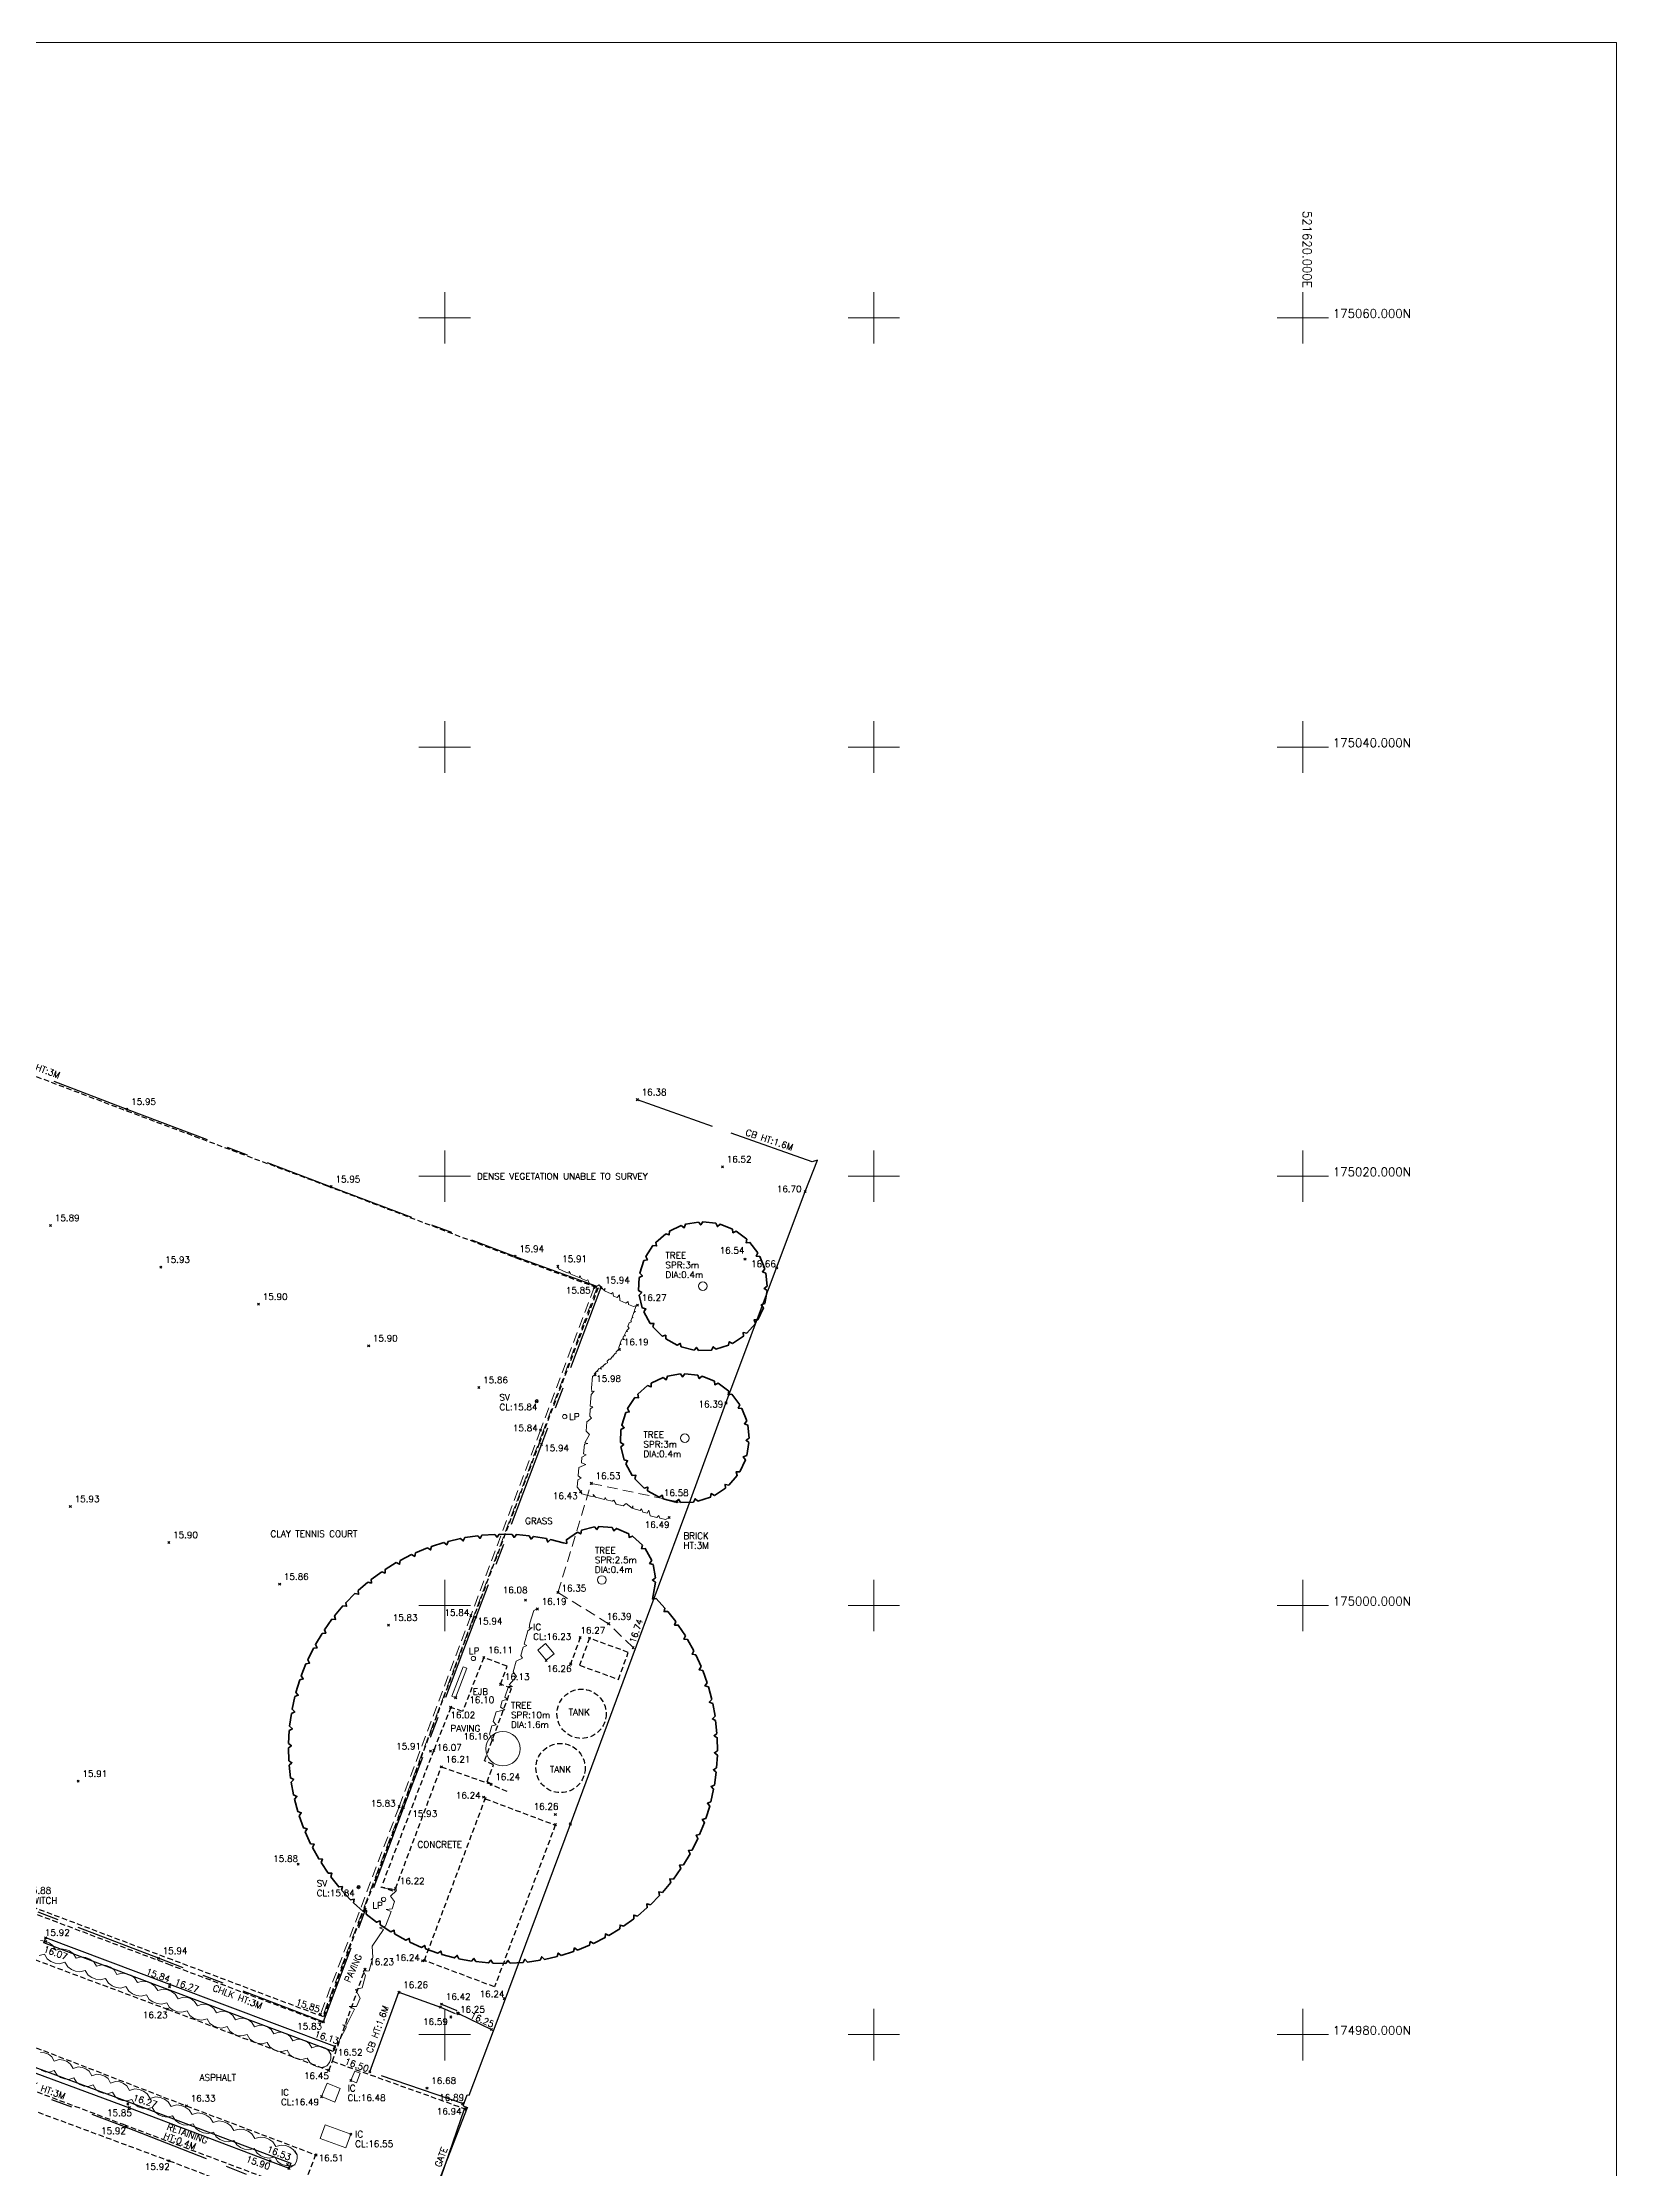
# Model space of a CAD drawing. Extents: x 521064 to 521635, y 174590 to 175241.
# Drawn here: x 521561.3 to 521634.6, y 174973.7 to 175072.8 of the extents above; entities that cross this region are included whole.
import ezdxf
from ezdxf.enums import TextEntityAlignment as Align

# ---------------------------------------------------------------- set-up
doc = ezdxf.new("R2010")
doc.units = 0
doc.header["$PDMODE"] = 3
doc.header["$PDSIZE"] = 0.05
for name, pattern in [('Centre', [7, 4, -1, 1, -1]), ('DASHED', [0.75, 0.5, -0.25]), ('HIDDEN', [0.375, 0.25, -0.125])]:
    doc.linetypes.add(name, pattern=pattern)
doc.layers.get('0').update_dxf_attribs({"linetype": 'CONTINUOUS', "lineweight": 18})
for name, color, linetype, lineweight in [('I031G_SURVEY-GRID', 7, 'CONTINUOUS', 18), ('I031T_SURVEY-GRID-TXT', 7, 'CONTINUOUS', 13), ('I901G_TITLE-SHEET', 7, 'CONTINUOUS', 18), ('I910T_TXT-GEN-S', 7, 'CONTINUOUS', 13), ('I923G_SURVEY-POINT', 7, 'CONTINUOUS', 18), ('I923T_SURVEY-LEVEL', 7, 'CONTINUOUS', 13), ('I941G_TREE', 72, 'CONTINUOUS', 18), ('I941G_TREE-VEG', 6, 'CONTINUOUS', 35), ('I941T_TREE-TXT', 82, 'CONTINUOUS', 13), ('I960G_COVER', 1, 'CONTINUOUS', 18), ('I960T_COVER-TXT', 1, 'CONTINUOUS', 13), ('I963G_SW', 200, 'DASHED', 18), ('I976G_ST-FURN', 220, 'CONTINUOUS', 18), ('I976T_ST-FURN-TXT', 220, 'CONTINUOUS', 13), ('I991G_SLOPE', 21, 'DASHED', 18), ('I995G_VEGETATION', 102, 'CONTINUOUS', 18)]:
    doc.layers.add(name, color=color, linetype=linetype, lineweight=lineweight)
for name, color, linetype in [('I240G_STAIR', 10, 'CONTINUOUS'), ('I280G_BLDG-FRAME', 7, 'HIDDEN'), ('I940G_SURFACE', 200, 'HIDDEN'), ('I971G_FENCE', 5, 'Centre'), ('I972G_WALL', 10, 'CONTINUOUS'), ('I973G_GATE', 20, 'CONTINUOUS')]:
    doc.layers.add(name, color=color, linetype=linetype)
doc.styles.add('MONOTXT', font='simplex.shx')

# ---------------------------------------------------------------- blocks, each defined once
blk = doc.blocks.new('HEL Vegitation')
at = {"color": 0, "linetype": 'ByBlock'}
blk.add_polyline3d([(0, 0, 0), (0.0922, -0.0113, 0), (0.0935, 0.0101, 0), (0.0995, -0.0077, 0), (0.1821, -0.0154, 0), (0.1845, 0.0113, 0), (0.197, -0.0202, 0), (0.2387, -0.0214, 0), (0.2678, 0.0125, 0), (0.2868, -0.0125, 0), (0.3463, -0.0065, 0), (0.3601, 0.0113, 0), (0.3714, -0.0138, 0), (0.4361, -0.0065, 0), (0.4826, 0.015, 0), (0.5749, -0.0053, 0), (0.5749, 0.015, 0), (0.5927, -0.0089, 0), (0.6647, -0.0077, 0), (0.6659, 0.0166, 0), (0.6788, -0.0077, 0), (0.714, -0.0053, 0), (0.7306, 0.0202, 0), (0.7646, 0.0036, 0)], dxfattribs=at)
blk = doc.blocks.new('HER Vegitation')
at = {"color": 0, "linetype": 'ByBlock'}
blk.add_polyline3d([(0, 0, 0), (0.005, 0.0072, 0), (0.0165, 0.0097, 0), (0.0206, 0.0053, 0), (0.0225, 0.0112, 0), (0.0359, 0.0137, 0), (0.0437, 0.0047, 0), (0.044, 0.0119, 0), (0.0525, 0.014, 0), (0.0581, 0.0087, 0), (0.0587, 0.0131, 0), (0.0737, 0.0159, 0), (0.0762, 0.0112, 0), (0.0759, 0.0159, 0), (0.0906, 0.0128, 0), (0.094, 0.0197, 0), (0.1084, 0.0228, 0), (0.1159, 0.0175, 0), (0.1181, 0.0209, 0), (0.1293, 0.0237, 0), (0.134, 0.0206, 0), (0.1337, 0.0247, 0), (0.1518, 0.0287, 0), (0.1584, 0.0259, 0), (0.1559, 0.029, 0), (0.1618, 0.0315, 0), (0.1797, 0.035, 0), (0.1837, 0.0319, 0)], dxfattribs=at)

msp = doc.modelspace()

# ---------------------------------------------------------------- linework, layer by layer
at = {"layer": 'I031G_SURVEY-GRID'}
for p, q in [((521580, 175061.2), (521580, 175058.8)), ((521600, 175061.2), (521600, 175058.8)), ((521620, 175061.2), (521620, 175058.8)), ((521578.8, 175060), (521581.2, 175060)), ((521598.8, 175060), (521601.2, 175060)), ((521618.8, 175060), (521621.2, 175060)), ((521580, 175041.2), (521580, 175038.8)), ((521600, 175041.2), (521600, 175038.8)), ((521620, 175041.2), (521620, 175038.8)), ((521578.8, 175040), (521581.2, 175040)), ((521598.8, 175040), (521601.2, 175040)), ((521618.8, 175040), (521621.2, 175040)), ((521580, 175021.2), (521580, 175018.8)), ((521600, 175021.2), (521600, 175018.8)), ((521620, 175021.2), (521620, 175018.8)), ((521578.8, 175020), (521581.2, 175020)), ((521598.8, 175020), (521601.2, 175020)), ((521618.8, 175020), (521621.2, 175020)), ((521580, 175001.2), (521580, 174998.8)), ((521600, 175001.2), (521600, 174998.8)), ((521620, 175001.2), (521620, 174998.8)), ((521578.8, 175000), (521581.2, 175000)), ((521598.8, 175000), (521601.2, 175000)), ((521618.8, 175000), (521621.2, 175000)), ((521580, 174981.2), (521580, 174978.8)), ((521600, 174981.2), (521600, 174978.8)), ((521620, 174981.2), (521620, 174978.8)), ((521578.8, 174980), (521581.2, 174980)), ((521598.8, 174980), (521601.2, 174980)), ((521618.8, 174980), (521621.2, 174980))]:
    msp.add_line(p, q, dxfattribs=at)
at = {"layer": 'I240G_STAIR'}
for points in [[(521579.802, 174981.281, 16.581), (521580.485, 174980.984, 16.594)], [(521579.853, 174981.421, 16.419), (521580.566, 174981.131, 16.427)]]:
    msp.add_polyline3d(points, dxfattribs=at)
at = {"layer": 'I280G_BLDG-FRAME'}
for points in [[(521588.558, 174997.812, 16.27), (521586.748, 174998.47, 16.27), (521586.291, 174997.211, 16.27), (521588.101, 174996.553, 16.27)], [(521579.053, 174983.454, 16.24), (521581.888, 174990.992, 16.24), (521585.157, 174989.763, 16.24), (521582.322, 174982.225, 16.24)]]:
    msp.add_polyline3d(points, close=True, dxfattribs=at)
for centre, radius in [((521586.379, 174994.949, 16.26), 1.147), ((521585.398, 174992.422, 16.26), 1.148)]:
    msp.add_circle(centre, radius, dxfattribs=at)
at = {"layer": 'I901G_TITLE-SHEET'}
msp.add_lwpolyline([(521634.62, 174908.628), (521426.02, 174908.628), (521426.02, 175072.828), (521634.62, 175072.828)], close=True, dxfattribs=at)
at = {"layer": 'I923G_SURVEY-POINT'}
for p in [(521588.981, 175023.567, 16.377), (521565.187, 175023.125, 15.945), (521592.948, 175020.44, 16.518), (521574.711, 175019.512, 15.946), (521596.806, 175019.284, 16.696), (521561.626, 175017.705, 15.891), (521566.769, 175015.762, 15.928), (521583.28, 175016.265, 15.937), (521585.274, 175015.799, 15.91), (521594.001, 175016.139, 16.539), (521595.473, 175015.727, 16.66), (521586.966, 175014.822, 15.846), (521587.275, 175014.808, 15.941), (521571.32, 175014.035, 15.904), (521588.987, 175013.988, 16.269), (521576.453, 175012.098, 15.896), (521588.152, 175011.923, 16.19), (521587.018, 175010.755, 15.978), (521581.591, 175010.152, 15.864), (521584.287, 175009.515, 15.836), (521593.112, 175009.431, 16.389), (521584.464, 175008.165, 15.836), (521584.515, 175007.508, 15.94), (521586.835, 175005.688, 16.532), (521562.553, 175004.609, 15.93), (521586.338, 175005.301, 16.426), (521590.837, 175004.837, 16.581), (521590.465, 175004.099, 16.49), (521567.139, 175002.934, 15.902), (521572.305, 175000.991, 15.865), (521583.769, 175000.247, 16.081), (521584.321, 174999.835, 16.189), (521585.279, 175000.601, 16.347), (521577.379, 174999.079, 15.832), (521581.22, 174999.521, 15.844), (521581.449, 174999.451, 15.937), (521587.643, 174999.149, 16.386), (521586.319, 174998.501, 16.265), (521586.748, 174998.47, 16.27), (521588.782, 174998.033, 16.735), (521581.822, 174997.571, 16.106), (521584.734, 174997.442, 16.227), (521585.869, 174997.27, 16.263), (521580.508, 174995.7, 16.02), (521582.602, 174996.325, 16.126), (521580.28, 174995.249, 16.098), (521582.224, 174993.721, 16.155), (521579.337, 174993.205, 15.907), (521579.492, 174993.245, 16.07), (521562.914, 174991.807, 15.91), (521579.84, 174992.48, 16.214), (521581.818, 174991.068, 16.245), (521581.888, 174990.992, 16.24), (521582.162, 174991.664, 16.241), (521577.875, 174990.62, 15.835), (521578.082, 174990.579, 15.932), (521585.16, 174990.257, 16.258), (521585.164, 174989.78, 16.26), (521585.857, 174989.814, 16.26), (521573.168, 174987.939, 15.876), (521575.986, 174986.874, 15.839), (521577.71, 174986.811, 16.223), (521561.397, 174984.336, 16.07), (521561.402, 174984.506, 15.918), (521566.655, 174983.556, 15.936), (521576.283, 174983.044, 16.232), (521578.97, 174983.435, 16.24), (521579.053, 174983.454, 16.24), (521567.175, 174982.224, 16.272), (521567.191, 174982.338, 15.845), (521577.869, 174981.971, 16.256), (521567.076, 174981.186, 16.235), (521574.206, 174980.942, 15.845), (521579.804, 174981.281, 16.251), (521579.853, 174981.421, 16.419), (521580.284, 174980.818, 16.594), (521580.599, 174981.007, 16.318), (521580.643, 174980.978, 16.247), (521582.773, 174981.674, 16.243), (521574.341, 174980.593, 15.833), (521582.182, 174980.237, 16.253), (521574.845, 174979.325, 16.521), (521574.883, 174979.444, 16.133), (521574.592, 174978.335, 16.447), (521575.626, 174977.858, 16.48), (521576.509, 174978.269, 16.504), (521574.259, 174977.112, 16.487), (521579.175, 174977.502, 16.678), (521565.228, 174976.765, 16.266), (521565.302, 174976.594, 15.851), (521567.96, 174976.679, 16.326), (521580.829, 174976.783, 16.891), (521580.981, 174976.532, 16.94), (521565.158, 174975.695, 15.923), (521575.624, 174975.359, 16.546), (521567.149, 174974.122, 15.919), (521571.866, 174974.108, 15.898), (521572.672, 174973.939, 16.531), (521574.009, 174974.388, 16.509), (521572.74, 174973.772, 16.125)]:
    msp.add_point(p, dxfattribs=at)
at = {"layer": 'I940G_SURFACE'}
for p, q in [((521557.881, 174977.553, 15.922), (521567.149, 174974.122, 15.919)), ((521567.149, 174974.122, 15.919), (521570.619, 174972.807, 15.9))]:
    msp.add_line(p, q, dxfattribs=at)
for points in [[(521574.356, 174980.546, 15.929), (521567.222, 174983.236, 15.93), (521559.622, 174986.108, 15.932), (521547.513, 174990.658, 15.927), (521542.167, 174992.672, 15.9), (521545.358, 175001.029, 15.917), (521549.265, 175011.413, 15.914), (521552.379, 175019.641, 15.911), (521555.189, 175027.093, 15.903)], [(521574.35, 174980.826, 15.929), (521567.313, 174983.479, 15.93), (521559.714, 174986.351, 15.932), (521547.604, 174990.902, 15.927), (521542.503, 174992.824, 15.9), (521545.601, 175000.936, 15.917), (521549.508, 175011.321, 15.914), (521552.622, 175019.549, 15.911), (521555.348, 175026.778, 15.903)], [(521555.348, 175026.778, 15.941), (521565.168, 175023.05, 15.948), (521574.522, 175019.553, 15.945), (521583.326, 175016.197, 15.937), (521587.154, 175014.792, 15.94), (521584.407, 175007.557, 15.94), (521581.347, 174999.429, 15.945), (521578.002, 174990.54, 15.935), (521574.35, 174980.826, 15.939)], [(521586.319, 174998.501, 16.265), (521585.869, 174997.27, 16.263)], [(521577.71, 174986.811, 16.223), (521579.84, 174992.48, 16.214), (521582.162, 174991.664, 16.241), (521581.975, 174991.777, 16.182), (521582.274, 174992.577, 16.208), (521581.859, 174992.765, 16.105), (521583.111, 174996.128, 16.121), (521582.602, 174996.325, 16.126), (521582.915, 174997.166, 16.12), (521581.822, 174997.571, 16.106), (521580.834, 174995.063, 16.1), (521580.28, 174995.249, 16.098), (521579.492, 174993.245, 16.07)], [(521577.129, 174987.073, 16.041), (521579.492, 174993.245, 16.07)], [(521581.982, 174991.746, 16.24), (521582.938, 174991.32, 16.247)], [(521539.673, 174991.531, 15.351), (521547.519, 174988.574, 15.662), (521554.273, 174986.005, 15.916), (521556.256, 174985.291, 15.96), (521556.975, 174987.095, 15.919), (521559.71, 174986.038, 15.92), (521559.048, 174984.215, 16.005), (521560.895, 174983.494, 16.046), (521567.076, 174981.186, 16.235), (521574.592, 174978.335, 16.447), (521574.768, 174978.758, 16.446), (521580.981, 174976.532, 16.94)], [(521538.144, 174987.935, 15.321), (521546.354, 174984.89, 15.663), (521553.005, 174982.355, 15.898), (521554.918, 174981.648, 15.941), (521554.238, 174979.908, 15.93), (521557.022, 174978.859, 15.925), (521557.687, 174980.575, 16.005), (521559.553, 174979.929, 16.039), (521567.96, 174976.679, 16.326), (521574.009, 174974.388, 16.509)], [(521577.598, 174986.688, 16.069), (521577.139, 174986.846, 16.045)], [(521526.49, 174950.983, 15.903), (521529.307, 174958.464, 15.907), (521533.141, 174968.66, 15.906), (521536.424, 174977.344, 15.907), (521539.469, 174985.469, 15.886), (521545.908, 174983.021, 15.922), (521565.013, 174975.82, 15.917), (521571.716, 174973.305, 15.91)], [(521574.768, 174978.758, 16.446), (521576.283, 174983.044, 16.232)], [(521573.982, 174974.407, 16.512), (521570.581, 174965.473, 16.471), (521568.582, 174960.215, 16.463), (521565.73, 174952.683, 16.503), (521559.755, 174936.8, 16.725)]]:
    msp.add_polyline3d(points, dxfattribs=at)
at = {"layer": 'I941G_TREE'}
for centre, radius in [((521592.032, 175014.871), 0.2), ((521591.189, 175007.791), 0.2), ((521587.321, 175001.185), 0.2), ((521582.716, 174993.319), 0.8)]:
    msp.add_circle(centre, radius, dxfattribs=at)
at = {"layer": 'I941G_TREE-VEG'}
for points in [[(521591.027, 175017.698), (521590.473, 175017.435), (521590.463, 175017.263), (521590.302, 175017.322)], [(521591.827, 175017.864), (521591.222, 175017.76), (521591.167, 175017.597), (521591.027, 175017.698)], [(521592.642, 175017.809), (521592.032, 175017.871), (521591.934, 175017.73), (521591.827, 175017.864)], [(521593.412, 175017.535), (521592.841, 175017.76), (521592.709, 175017.65), (521592.642, 175017.809)], [(521594.08, 175017.064), (521593.591, 175017.435), (521593.434, 175017.364), (521593.412, 175017.535)], [(521589.705, 175016.765), (521589.368, 175016.252), (521589.449, 175016.1), (521589.28, 175016.067)], [(521590.302, 175017.322), (521589.839, 175016.919), (521589.876, 175016.751), (521589.705, 175016.765)], [(521594.595, 175016.43), (521594.224, 175016.919), (521594.054, 175016.894), (521594.08, 175017.064)], [(521589.28, 175016.067), (521589.095, 175015.482), (521589.213, 175015.357), (521589.06, 175015.28)], [(521594.921, 175015.681), (521594.696, 175016.252), (521594.525, 175016.273), (521594.595, 175016.43)], [(521595.032, 175014.871), (521594.969, 175015.482), (521594.811, 175015.548), (521594.921, 175015.681)], [(521589.06, 175015.28), (521589.039, 175014.667), (521589.187, 175014.579), (521589.06, 175014.463)], [(521594.921, 175014.062), (521595.025, 175014.667), (521594.89, 175014.774), (521595.032, 175014.871)], [(521589.06, 175014.463), (521589.205, 175013.867), (521589.371, 175013.822), (521589.28, 175013.676)], [(521589.28, 175013.676), (521589.581, 175013.141), (521589.753, 175013.143), (521589.705, 175012.978)], [(521594.595, 175013.313), (521594.859, 175013.867), (521594.758, 175014.006), (521594.921, 175014.062)], [(521589.705, 175012.978), (521590.139, 175012.544), (521590.304, 175012.592), (521590.302, 175012.42)], [(521593.412, 175012.208), (521593.925, 175012.544), (521593.911, 175012.716), (521594.08, 175012.679)], [(521594.08, 175012.679), (521594.483, 175013.141), (521594.423, 175013.303), (521594.595, 175013.313)], [(521590.302, 175012.42), (521590.837, 175012.12), (521590.983, 175012.211), (521591.027, 175012.045)], [(521591.027, 175012.045), (521591.623, 175011.899), (521591.739, 175012.026), (521591.827, 175011.878)], [(521591.827, 175011.878), (521592.44, 175011.899), (521592.518, 175012.053), (521592.642, 175011.934)], [(521592.642, 175011.934), (521593.227, 175012.12), (521593.26, 175012.289), (521593.412, 175012.208)], [(521590.184, 175010.618), (521589.63, 175010.354), (521589.62, 175010.183), (521589.459, 175010.242)], [(521590.984, 175010.784), (521590.38, 175010.68), (521590.324, 175010.517), (521590.184, 175010.618)], [(521591.799, 175010.728), (521591.189, 175010.791), (521591.091, 175010.65), (521590.984, 175010.784)], [(521592.569, 175010.455), (521591.998, 175010.68), (521591.866, 175010.57), (521591.799, 175010.728)], [(521588.862, 175009.684), (521588.525, 175009.171), (521588.606, 175009.02), (521588.437, 175008.986)], [(521589.459, 175010.242), (521588.996, 175009.839), (521589.033, 175009.671), (521588.862, 175009.684)], [(521593.237, 175009.984), (521592.748, 175010.354), (521592.591, 175010.284), (521592.569, 175010.455)], [(521593.752, 175009.35), (521593.381, 175009.839), (521593.211, 175009.814), (521593.237, 175009.984)], [(521588.437, 175008.986), (521588.252, 175008.402), (521588.371, 175008.277), (521588.217, 175008.2)], [(521594.078, 175008.601), (521593.853, 175009.171), (521593.682, 175009.193), (521593.752, 175009.35)], [(521594.189, 175007.791), (521594.126, 175008.402), (521593.968, 175008.468), (521594.078, 175008.601)], [(521588.217, 175008.2), (521588.196, 175007.586), (521588.344, 175007.499), (521588.217, 175007.383)], [(521594.078, 175006.982), (521594.182, 175007.586), (521594.047, 175007.694), (521594.189, 175007.791)], [(521588.217, 175007.383), (521588.362, 175006.787), (521588.528, 175006.742), (521588.437, 175006.596)], [(521593.752, 175006.232), (521594.016, 175006.787), (521593.915, 175006.926), (521594.078, 175006.982)], [(521588.437, 175006.596), (521588.738, 175006.061), (521588.91, 175006.063), (521588.862, 175005.898)], [(521588.862, 175005.898), (521589.296, 175005.464), (521589.461, 175005.512), (521589.459, 175005.34)], [(521592.569, 175005.128), (521593.082, 175005.464), (521593.069, 175005.636), (521593.237, 175005.599)], [(521593.237, 175005.599), (521593.64, 175006.061), (521593.58, 175006.223), (521593.752, 175006.232)], [(521589.459, 175005.34), (521589.994, 175005.04), (521590.14, 175005.131), (521590.184, 175004.964)], [(521590.184, 175004.964), (521590.78, 175004.819), (521590.896, 175004.946), (521590.984, 175004.798)], [(521590.984, 175004.798), (521591.597, 175004.819), (521591.675, 175004.973), (521591.799, 175004.854)], [(521591.799, 175004.854), (521592.384, 175005.04), (521592.417, 175005.208), (521592.569, 175005.128)], [(521586.978, 175003.661), (521586.376, 175003.499), (521586.338, 175003.331), (521586.186, 175003.412)], [(521587.808, 175003.637), (521587.186, 175003.681), (521587.095, 175003.534), (521586.978, 175003.661)], [(521588.585, 175003.343), (521588.011, 175003.588), (521587.877, 175003.479), (521587.808, 175003.637)], [(521579.198, 175002.679), (521578.64, 175002.45), (521578.607, 175002.282), (521578.457, 175002.367)], [(521579.962, 175002.932), (521579.387, 175002.748), (521579.341, 175002.583), (521579.198, 175002.679)], [(521580.743, 175003.122), (521580.156, 175002.985), (521580.096, 175002.824), (521579.962, 175002.932)], [(521581.538, 175003.249), (521580.941, 175003.16), (521580.868, 175003.004), (521580.743, 175003.122)], [(521582.339, 175003.311), (521581.738, 175003.271), (521581.653, 175003.121), (521581.538, 175003.249)], [(521583.144, 175003.309), (521582.54, 175003.317), (521582.444, 175003.175), (521582.339, 175003.311)], [(521583.945, 175003.243), (521583.344, 175003.299), (521583.237, 175003.165), (521583.144, 175003.309)], [(521584.739, 175003.112), (521584.144, 175003.216), (521584.026, 175003.091), (521583.945, 175003.243)], [(521585.519, 175002.918), (521584.935, 175003.069), (521584.807, 175002.954), (521584.739, 175003.112)], [(521586.186, 175003.412), (521585.67, 175003.062), (521585.69, 175002.89), (521585.519, 175002.918)], [(521589.222, 175002.81), (521588.76, 175003.23), (521588.598, 175003.17), (521588.585, 175003.343)], [(521589.649, 175002.098), (521589.35, 175002.646), (521589.178, 175002.643), (521589.222, 175002.81)], [(521577.744, 175001.995), (521577.23, 175001.68), (521577.224, 175001.508), (521577.063, 175001.567)], [(521578.457, 175002.367), (521577.92, 175002.093), (521577.9, 175001.922), (521577.744, 175001.995)], [(521589.819, 175001.285), (521589.717, 175001.901), (521589.553, 175001.954), (521589.649, 175002.098)], [(521576.418, 175001.087), (521575.961, 175000.693), (521575.983, 175000.522), (521575.815, 175000.555)], [(521577.063, 175001.567), (521576.576, 175001.212), (521576.584, 175001.04), (521576.418, 175001.087)], [(521589.714, 175000.461), (521589.819, 175001.077), (521589.681, 175001.181), (521589.819, 175001.285)], [(521575.255, 174999.977), (521574.867, 174999.515), (521574.916, 174999.351), (521574.744, 174999.356)], [(521575.815, 175000.555), (521575.391, 175000.126), (521575.426, 174999.958), (521575.255, 174999.977)], [(521590.266, 174999.876), (521589.857, 175000.319), (521589.687, 175000.292), (521589.714, 175000.461)], [(521590.768, 174999.248), (521590.396, 174999.723), (521590.225, 174999.709), (521590.266, 174999.876)], [(521574.285, 174998.696), (521573.976, 174998.178), (521574.051, 174998.023), (521573.88, 174998.001)], [(521574.744, 174999.356), (521574.395, 174998.865), (521574.457, 174998.704), (521574.285, 174998.696)], [(521591.219, 174998.582), (521590.886, 174999.085), (521590.714, 174999.085), (521590.768, 174999.248)], [(521573.88, 174998.001), (521573.614, 174997.46), (521573.701, 174997.312), (521573.532, 174997.276)], [(521591.614, 174997.881), (521591.323, 174998.41), (521591.151, 174998.423), (521591.219, 174998.582)], [(521591.952, 174997.152), (521591.704, 174997.701), (521591.534, 174997.729), (521591.614, 174997.881)], [(521573.532, 174997.276), (521573.31, 174996.715), (521573.409, 174996.574), (521573.244, 174996.525)], [(521592.23, 174996.397), (521592.027, 174996.965), (521591.86, 174997.006), (521591.952, 174997.152)], [(521573.017, 174995.754), (521572.888, 174995.165), (521573.007, 174995.041), (521572.853, 174994.967)], [(521573.244, 174996.525), (521573.068, 174995.948), (521573.177, 174995.816), (521573.017, 174995.754)], [(521592.447, 174995.622), (521592.29, 174996.205), (521592.127, 174996.259), (521592.23, 174996.397)], [(521572.853, 174994.967), (521572.771, 174994.369), (521572.9, 174994.255), (521572.752, 174994.169)], [(521592.6, 174994.833), (521592.491, 174995.426), (521592.333, 174995.494), (521592.447, 174995.622)], [(521592.69, 174994.034), (521592.629, 174994.634), (521592.477, 174994.714), (521592.6, 174994.833)], [(521572.752, 174994.169), (521572.719, 174993.566), (521572.857, 174993.464), (521572.716, 174993.365)], [(521592.715, 174993.23), (521592.703, 174993.833), (521592.557, 174993.925), (521592.69, 174994.034)], [(521572.716, 174993.365), (521572.731, 174992.762), (521572.877, 174992.671), (521572.745, 174992.561)], [(521592.676, 174992.427), (521592.712, 174993.029), (521592.574, 174993.132), (521592.715, 174993.23)], [(521572.745, 174992.561), (521572.808, 174991.962), (521572.961, 174991.882), (521572.838, 174991.763)], [(521572.838, 174991.763), (521572.949, 174991.17), (521573.108, 174991.103), (521572.995, 174990.974)], [(521592.572, 174991.629), (521592.656, 174992.227), (521592.527, 174992.34), (521592.676, 174992.427)], [(521572.995, 174990.974), (521573.154, 174990.392), (521573.317, 174990.338), (521573.214, 174990.2)], [(521592.174, 174990.072), (521592.353, 174990.648), (521592.244, 174990.781), (521592.404, 174990.843)], [(521592.404, 174990.843), (521592.536, 174991.431), (521592.417, 174991.555), (521592.572, 174991.629)], [(521573.214, 174990.2), (521573.42, 174989.633), (521573.587, 174989.593), (521573.496, 174989.447)], [(521591.883, 174989.322), (521592.107, 174989.882), (521592.009, 174990.024), (521592.174, 174990.072)], [(521573.496, 174989.447), (521573.746, 174988.898), (521573.916, 174988.871), (521573.837, 174988.718)], [(521591.532, 174988.599), (521591.8, 174989.139), (521591.714, 174989.288), (521591.883, 174989.322)], [(521573.837, 174988.718), (521574.13, 174988.191), (521574.302, 174988.178), (521574.235, 174988.02)], [(521574.235, 174988.02), (521574.57, 174987.518), (521574.742, 174987.519), (521574.688, 174987.355)], [(521590.662, 174987.247), (521591.014, 174987.738), (521590.952, 174987.898), (521591.124, 174987.906)], [(521591.124, 174987.906), (521591.435, 174988.422), (521591.361, 174988.578), (521591.532, 174988.599)], [(521574.688, 174987.355), (521575.063, 174986.882), (521575.234, 174986.897), (521575.193, 174986.73)], [(521590.148, 174986.628), (521590.538, 174987.089), (521590.49, 174987.254), (521590.662, 174987.247)], [(521575.193, 174986.73), (521575.604, 174986.288), (521575.774, 174986.316), (521575.747, 174986.146)], [(521575.747, 174986.146), (521576.192, 174985.739), (521576.359, 174985.781), (521576.346, 174985.61)], [(521588.981, 174985.524), (521589.439, 174985.916), (521589.418, 174986.087), (521589.587, 174986.053)], [(521589.587, 174986.053), (521590.012, 174986.48), (521589.978, 174986.649), (521590.148, 174986.628)], [(521576.346, 174985.61), (521576.823, 174985.24), (521576.986, 174985.295), (521576.986, 174985.123)], [(521576.986, 174985.123), (521577.491, 174984.792), (521577.649, 174984.86), (521577.663, 174984.689)], [(521587.651, 174984.621), (521588.167, 174984.935), (521588.173, 174985.106), (521588.334, 174985.046)], [(521588.334, 174985.046), (521588.823, 174985.4), (521588.815, 174985.572), (521588.981, 174985.524)], [(521577.663, 174984.689), (521578.193, 174984.4), (521578.345, 174984.48), (521578.373, 174984.311)], [(521578.373, 174984.311), (521578.924, 174984.065), (521579.069, 174984.158), (521579.111, 174983.991)], [(521579.111, 174983.991), (521579.68, 174983.79), (521579.817, 174983.894), (521579.872, 174983.731)], [(521585.429, 174983.694), (521586.005, 174983.875), (521586.052, 174984.04), (521586.194, 174983.943)], [(521586.194, 174983.943), (521586.753, 174984.17), (521586.787, 174984.338), (521586.936, 174984.253)], [(521586.936, 174984.253), (521587.475, 174984.524), (521587.495, 174984.694), (521587.651, 174984.621)], [(521579.872, 174983.731), (521580.456, 174983.577), (521580.584, 174983.692), (521580.652, 174983.534)], [(521580.652, 174983.534), (521581.246, 174983.427), (521581.364, 174983.552), (521581.445, 174983.4)], [(521581.445, 174983.4), (521582.045, 174983.341), (521582.154, 174983.475), (521582.246, 174983.33)], [(521582.246, 174983.33), (521582.849, 174983.319), (521582.947, 174983.461), (521583.05, 174983.324)], [(521583.05, 174983.324), (521583.652, 174983.362), (521583.738, 174983.512), (521583.852, 174983.383)], [(521583.852, 174983.383), (521584.449, 174983.47), (521584.523, 174983.625), (521584.647, 174983.507)], [(521584.647, 174983.507), (521585.235, 174983.641), (521585.296, 174983.802), (521585.429, 174983.694)]]:
    msp.add_lwpolyline(points, dxfattribs=at)
at = {"layer": 'I960G_COVER'}
for points in [[(521584.734, 174997.442, 16.227), (521584.338, 174997.922, 16.224), (521584.701, 174998.221, 16.224), (521585.096, 174997.741, 16.227)], [(521575.626, 174977.858, 16.48), (521575.807, 174978.303, 16.452), (521576.066, 174978.197, 16.462), (521575.885, 174977.753, 16.49)], [(521574.259, 174977.112, 16.487), (521574.872, 174976.86, 16.504), (521575.129, 174977.486, 16.493), (521574.516, 174977.738, 16.475)], [(521575.624, 174975.359, 16.546), (521574.427, 174975.8, 16.516), (521574.193, 174975.162, 16.501), (521575.389, 174974.721, 16.531)]]:
    msp.add_polyline3d(points, close=True, dxfattribs=at)
for centre in [(521584.287, 175009.515, 15.836), (521575.986, 174986.874, 15.839)]:
    msp.add_circle(centre, 0.075, dxfattribs=at)
at = {"layer": 'I963G_SW'}
for points in [[(521586.966, 175014.822, 15.846), (521584.464, 175008.165, 15.836), (521581.22, 174999.521, 15.844), (521577.875, 174990.62, 15.835), (521574.206, 174980.942, 15.845)], [(521587.088, 175014.776, 15.846), (521584.586, 175008.119, 15.836), (521581.342, 174999.475, 15.844), (521577.996, 174990.575, 15.835), (521574.327, 174980.896, 15.845)]]:
    msp.add_polyline3d(points, dxfattribs=at)
at = {"layer": 'I971G_FENCE'}
for points in [[(521555.25, 175026.953, 15.909), (521565.187, 175023.125, 15.945), (521574.711, 175019.512, 15.946), (521583.28, 175016.265, 15.937), (521587.275, 175014.808, 15.941), (521584.515, 175007.508, 15.94), (521581.449, 174999.451, 15.937), (521578.082, 174990.579, 15.932), (521574.341, 174980.593, 15.833)], [(521597.372, 175020.742, 16.644), (521597.126, 175020.678, 16.641), (521592.486, 175022.322, 16.413), (521588.981, 175023.567, 16.377)], [(521574.341, 174980.593, 15.833), (521566.655, 174983.556, 15.936), (521559.77, 174986.19, 15.926)], [(521576.509, 174978.269, 16.504), (521577.869, 174981.971, 16.256), (521579.804, 174981.281, 16.251)], [(521580.643, 174980.978, 16.247), (521582.182, 174980.237, 16.253)], [(521556.976, 174978.696, 15.924), (521565.158, 174975.695, 15.923), (521571.577, 174973.17, 15.914)], [(521580.829, 174976.783, 16.891), (521576.509, 174978.269, 16.504)]]:
    msp.add_polyline3d(points, dxfattribs=at)
at = {"layer": 'I972G_WALL'}
for points in [[(521593.112, 175009.431, 16.389), (521595.473, 175015.727, 16.66), (521596.806, 175019.284, 16.696), (521597.372, 175020.742, 16.644)], [(521591.349, 175004.603, 16.663), (521593.112, 175009.431, 16.389)], [(521580.857, 174976.676, 16.914), (521581.052, 174977.191, 16.914), (521581.144, 174977.173, 16.914), (521582.492, 174980.746, 16.24), (521585.857, 174989.814, 16.26), (521588.585, 174997.148, 16.74), (521591.349, 175004.603, 16.663)], [(521574.883, 174979.444, 16.133), (521574.795, 174979.21, 16.133), (521567.102, 174982.104, 15.845), (521561.314, 174984.272, 15.918), (521561.402, 174984.506, 15.918)], [(521574.883, 174979.444, 16.133), (521567.191, 174982.338, 15.845), (521561.402, 174984.506, 15.918)], [(521559.249, 174978.822, 15.918), (521559.336, 174979.057, 15.918), (521565.389, 174976.829, 15.851), (521571.955, 174974.341, 15.898), (521572.83, 174974.005, 16.125), (521572.74, 174973.772, 16.125)], [(521559.249, 174978.822, 15.918), (521565.302, 174976.594, 15.851), (521571.866, 174974.108, 15.898), (521572.74, 174973.772, 16.125)], [(521580.857, 174976.676, 16.914), (521581.067, 174976.6, 16.979)]]:
    msp.add_polyline3d(points, dxfattribs=at)
at = {"layer": 'I973G_GATE', "elevation": 16.946}
msp.add_lwpolyline([(521579.301, 174971.834), (521579.208, 174971.869), (521579.173, 174971.775), (521579.267, 174971.741), (521579.301, 174971.834), (521580.928, 174976.538), (521580.963, 174976.632), (521581.057, 174976.598), (521581.022, 174976.504), (521580.928, 174976.538), (521581.022, 174976.504), (521579.208, 174971.869)], dxfattribs=at)
at = {"layer": 'I976G_ST-FURN'}
msp.add_polyline3d([(521580.508, 174995.7, 16.02), (521581.025, 174997.074, 16.017), (521580.856, 174997.137, 16.015), (521580.339, 174995.764, 16.018)], close=True, dxfattribs=at)
for centre in [(521585.596, 175008.8, 15.875), (521581.34, 174997.527, 15.902), (521577.154, 174986.302, 16.235)]:
    msp.add_circle(centre, 0.1, dxfattribs=at)
at = {"layer": 'I991G_SLOPE'}
msp.add_polyline3d([(521588.782, 174998.033, 16.735), (521587.643, 174999.149, 16.386), (521585.279, 175000.601, 16.347), (521586.835, 175005.688, 16.532), (521590.837, 175004.837, 16.581)], dxfattribs=at)
at = {"layer": 'I995G_VEGETATION', "linetype": 'Continuous'}
for points in [[(521567.575, 174981.672, 16.138), (521567.44, 174981.887, 16.138), (521567.269, 174982.009, 16.138), (521567.079, 174982.085, 16.138), (521566.87, 174982.114, 16.138), (521566.625, 174982.05, 16.138), (521566.49, 174982.265, 16.11), (521566.318, 174982.387, 16.11), (521566.128, 174982.463, 16.11), (521565.919, 174982.492, 16.11), (521565.674, 174982.428, 16.11), (521565.539, 174982.643, 16.082), (521565.368, 174982.765, 16.082), (521565.177, 174982.84, 16.082), (521564.969, 174982.87, 16.082), (521564.723, 174982.806, 16.082), (521564.589, 174983.021, 16.054), (521564.417, 174983.143, 16.054), (521564.227, 174983.218, 16.054), (521564.018, 174983.247, 16.054), (521563.773, 174983.184, 16.054), (521563.638, 174983.399, 16.026), (521563.466, 174983.521, 16.026), (521563.276, 174983.596, 16.026), (521563.068, 174983.625, 16.026), (521562.822, 174983.561, 16.026), (521562.687, 174983.776, 15.999), (521562.516, 174983.898, 15.999), (521562.325, 174983.974, 15.999), (521562.117, 174984.003, 15.999), (521561.871, 174983.939, 15.999), (521561.737, 174984.154, 15.971), (521561.565, 174984.276, 15.971), (521561.375, 174984.352, 15.971), (521561.166, 174984.381, 15.971)], [(521567.995, 174981.102, 16.212), (521567.75, 174981.039, 16.212), (521567.541, 174981.068, 16.212), (521567.351, 174981.143, 16.212), (521567.179, 174981.265, 16.212), (521567.045, 174981.48, 16.212), (521566.799, 174981.416, 16.184), (521566.591, 174981.445, 16.184), (521566.4, 174981.521, 16.184), (521566.229, 174981.643, 16.184), (521566.094, 174981.858, 16.184), (521565.849, 174981.794, 16.156), (521565.64, 174981.823, 16.156), (521565.45, 174981.899, 16.156), (521565.278, 174982.021, 16.156), (521565.143, 174982.236, 16.156), (521564.898, 174982.172, 16.128), (521564.689, 174982.201, 16.128), (521564.499, 174982.277, 16.128), (521564.327, 174982.399, 16.128), (521564.193, 174982.614, 16.128), (521563.947, 174982.55, 16.1), (521563.739, 174982.579, 16.1), (521563.549, 174982.655, 16.1), (521563.377, 174982.777, 16.1), (521563.242, 174982.992, 16.1), (521562.997, 174982.928, 16.072), (521562.788, 174982.957, 16.072), (521562.598, 174983.033, 16.072), (521562.426, 174983.155, 16.072), (521562.291, 174983.37, 16.072), (521562.046, 174983.306, 16.044), (521561.837, 174983.335, 16.044), (521561.647, 174983.41, 16.044), (521561.476, 174983.532, 16.044), (521561.341, 174983.747, 16.044), (521561.095, 174983.684, 16.016)], [(521574.704, 174979.06, 16.381), (521574.577, 174979.266, 16.381), (521574.417, 174979.378, 16.381), (521574.238, 174979.443, 16.381), (521574.043, 174979.462, 16.381), (521573.813, 174979.386, 16.381), (521573.687, 174979.592, 16.35), (521573.526, 174979.704, 16.35), (521573.348, 174979.77, 16.35), (521573.152, 174979.788, 16.35), (521572.923, 174979.712, 16.35), (521572.796, 174979.919, 16.32), (521572.635, 174980.031, 16.32), (521572.457, 174980.096, 16.32), (521572.262, 174980.114, 16.32), (521572.032, 174980.039, 16.32), (521571.906, 174980.245, 16.289), (521571.745, 174980.357, 16.289), (521571.567, 174980.422, 16.289), (521571.371, 174980.441, 16.289), (521571.141, 174980.365, 16.289), (521571.015, 174980.571, 16.259), (521570.854, 174980.683, 16.259), (521570.676, 174980.749, 16.259), (521570.481, 174980.767, 16.259), (521570.251, 174980.692, 16.259), (521570.124, 174980.898, 16.228), (521569.963, 174981.01, 16.228), (521569.785, 174981.075, 16.228), (521569.59, 174981.093, 16.228), (521569.36, 174981.018, 16.228), (521569.234, 174981.224, 16.198), (521569.073, 174981.336, 16.198), (521568.895, 174981.402, 16.198), (521568.699, 174981.42, 16.198), (521568.47, 174981.344, 16.198), (521568.343, 174981.55, 16.167), (521568.182, 174981.663, 16.167), (521568.004, 174981.728, 16.167), (521567.809, 174981.746, 16.167), (521567.579, 174981.671, 16.167)], [(521567.995, 174981.102, 16.212), (521568.127, 174980.89, 16.212), (521568.295, 174980.77, 16.212), (521568.481, 174980.697, 16.212), (521568.686, 174980.67, 16.212), (521568.927, 174980.736, 16.212), (521569.059, 174980.524, 16.242), (521569.227, 174980.404, 16.242), (521569.413, 174980.331, 16.242), (521569.618, 174980.304, 16.242), (521569.859, 174980.371, 16.242), (521569.991, 174980.158, 16.272), (521570.159, 174980.038, 16.272), (521570.345, 174979.965, 16.272), (521570.55, 174979.938, 16.272), (521570.791, 174980.005, 16.272), (521570.923, 174979.792, 16.303), (521571.091, 174979.672, 16.303), (521571.277, 174979.599, 16.303), (521571.482, 174979.573, 16.303), (521571.723, 174979.639, 16.303), (521571.854, 174979.426, 16.333), (521572.023, 174979.307, 16.333), (521572.209, 174979.233, 16.333), (521572.414, 174979.207, 16.333), (521572.655, 174979.273, 16.333), (521572.786, 174979.06, 16.364), (521572.954, 174978.941, 16.364), (521573.141, 174978.868, 16.364), (521573.346, 174978.841, 16.364), (521573.587, 174978.907, 16.364), (521573.718, 174978.695, 16.394), (521573.886, 174978.575, 16.394), (521574.073, 174978.502, 16.394), (521574.277, 174978.475, 16.394), (521574.519, 174978.542, 16.394)], [(521565.303, 174977.403, 16.165), (521565.183, 174977.61, 16.165), (521565.026, 174977.725, 16.165), (521564.851, 174977.793, 16.165), (521564.658, 174977.814, 16.165), (521564.428, 174977.742, 16.165), (521564.308, 174977.95, 16.139), (521564.151, 174978.065, 16.139), (521563.976, 174978.133, 16.139), (521563.783, 174978.154, 16.139), (521563.553, 174978.082, 16.139), (521563.433, 174978.29, 16.113), (521563.276, 174978.405, 16.113), (521563.101, 174978.473, 16.113), (521562.908, 174978.494, 16.113), (521562.678, 174978.422, 16.113), (521562.558, 174978.63, 16.087), (521562.401, 174978.744, 16.087), (521562.226, 174978.812, 16.087), (521562.033, 174978.834, 16.087), (521561.803, 174978.762, 16.087), (521561.683, 174978.97, 16.061), (521561.526, 174979.084, 16.061), (521561.351, 174979.152, 16.061), (521561.158, 174979.173, 16.061)], [(521574.323, 174978.453, 16.403), (521574.522, 174978.562, 16.403), (521574.627, 174978.704, 16.403), (521574.686, 174978.864, 16.403), (521574.697, 174979.041, 16.403), (521574.615, 174979.252, 16.403)], [(521561.194, 174978.34, 16.026), (521561.374, 174978.273, 16.026), (521561.572, 174978.252, 16.026), (521561.804, 174978.326, 16.026), (521561.932, 174978.118, 16.058), (521562.095, 174978.004, 16.058), (521562.275, 174977.937, 16.058), (521562.473, 174977.916, 16.058), (521562.706, 174977.99, 16.058), (521562.833, 174977.782, 16.089), (521562.996, 174977.668, 16.089), (521563.176, 174977.601, 16.089), (521563.374, 174977.58, 16.089), (521563.607, 174977.654, 16.089), (521563.735, 174977.446, 16.121), (521563.897, 174977.332, 16.121), (521564.078, 174977.265, 16.121), (521564.275, 174977.244, 16.121), (521564.508, 174977.318, 16.121), (521564.636, 174977.11, 16.152), (521564.799, 174976.996, 16.152), (521564.979, 174976.929, 16.152), (521565.176, 174976.908, 16.152), (521565.409, 174976.982, 16.152)], [(521573.1, 174974.416, 16.432), (521572.959, 174974.631, 16.432), (521572.782, 174974.752, 16.432), (521572.587, 174974.827, 16.432), (521572.374, 174974.855, 16.432), (521572.126, 174974.789, 16.432), (521571.984, 174975.004, 16.398), (521571.807, 174975.126, 16.398), (521571.612, 174975.2, 16.398), (521571.4, 174975.228, 16.398), (521571.151, 174975.163, 16.398), (521571.01, 174975.378, 16.364), (521570.833, 174975.499, 16.364), (521570.638, 174975.574, 16.364), (521570.425, 174975.601, 16.364), (521570.176, 174975.536, 16.364), (521570.035, 174975.751, 16.331), (521569.858, 174975.872, 16.331), (521569.663, 174975.947, 16.331), (521569.451, 174975.975, 16.331), (521569.202, 174975.909, 16.331), (521569.061, 174976.124, 16.297), (521568.884, 174976.245, 16.297), (521568.689, 174976.32, 16.297), (521568.476, 174976.348, 16.297), (521568.227, 174976.283, 16.297), (521568.086, 174976.497, 16.263), (521567.909, 174976.619, 16.263), (521567.714, 174976.693, 16.263), (521567.501, 174976.721, 16.263), (521567.253, 174976.656, 16.263), (521567.112, 174976.871, 16.229), (521566.935, 174976.992, 16.229), (521566.74, 174977.067, 16.229), (521566.527, 174977.095, 16.229), (521566.278, 174977.029, 16.229), (521566.137, 174977.244, 16.195), (521565.96, 174977.365, 16.195), (521565.765, 174977.44, 16.195), (521565.552, 174977.468, 16.195), (521565.304, 174977.402, 16.195)], [(521565.413, 174976.981, 16.176), (521565.547, 174976.765, 16.176), (521565.719, 174976.642, 16.176), (521565.909, 174976.566, 16.176), (521566.118, 174976.536, 16.176), (521566.364, 174976.599, 16.176), (521566.499, 174976.383, 16.194), (521566.671, 174976.261, 16.194), (521566.861, 174976.184, 16.194), (521567.07, 174976.154, 16.194), (521567.316, 174976.217, 16.194), (521567.451, 174976.002, 16.211), (521567.623, 174975.879, 16.211), (521567.813, 174975.803, 16.211), (521568.022, 174975.773, 16.211), (521568.268, 174975.836, 16.211), (521568.403, 174975.62, 16.228), (521568.575, 174975.497, 16.228), (521568.765, 174975.421, 16.228), (521568.974, 174975.391, 16.228), (521569.22, 174975.454, 16.228), (521569.355, 174975.238, 16.245), (521569.526, 174975.116, 16.245), (521569.717, 174975.039, 16.245), (521569.926, 174975.009, 16.245), (521570.172, 174975.072, 16.245), (521570.307, 174974.857, 16.263), (521570.478, 174974.734, 16.263), (521570.669, 174974.658, 16.263), (521570.878, 174974.628, 16.263), (521571.124, 174974.691, 16.263), (521571.258, 174974.475, 16.28), (521571.43, 174974.352, 16.28), (521571.621, 174974.276, 16.28), (521571.83, 174974.246, 16.28), (521572.076, 174974.309, 16.28), (521572.21, 174974.094, 16.297), (521572.382, 174973.971, 16.297), (521572.573, 174973.894, 16.297), (521572.782, 174973.865, 16.297), (521573.028, 174973.927, 16.297)], [(521572.826, 174973.823, 16.377), (521573.008, 174973.942, 16.377), (521573.093, 174974.084, 16.377), (521573.13, 174974.238, 16.377), (521573.117, 174974.403, 16.377), (521573.008, 174974.591, 16.377)]]:
    msp.add_polyline3d(points, dxfattribs=at)

# ---------------------------------------------------------------- block references
for name, p, xscale, yscale, zscale, rotation in [('HER Vegitation', (521588.987, 175013.988, 16.269), 22.15821344352984, 22.15821344352984, 22.15821344352984, 144.203106146607), ('HER Vegitation', (521588.152, 175011.923, 16.19), 11.94654810011285, 11.94654810011285, 11.94654810011285, 58.19414697328838), ('HER Vegitation', (521587.018, 175010.755, 15.978), 8.735600347869957, 8.735600347869957, 8.735600347869957, 36.06589501061687), ('HER Vegitation', (521586.338, 175005.301, 16.426), 29.48230819725129, 29.48230819725129, 29.48230819725129, 73.11032288189422), ('HER Vegitation', (521590.465, 175004.099, 16.49), 23.058575247403, 23.058575247403, 23.058575247403, 153.9683110585026), ('HER Vegitation', (521582.224, 174993.721, 16.155), 34.67396907825931, 34.67396907825931, 34.67396907825931, 61.27636785727761), ('HEL Vegitation', (521577.76, 174986.712, 16.225), 0.9921196909114777, 0.9921196909114777, 0.9921196909114777, 166.8258385963648), ('HEL Vegitation', (521574.981, 174979.544, 16.424), 10.05482465091495, 10.05482465091495, 10.05482465091495, 68.54026452722458)]:
    msp.add_blockref(name, p, dxfattribs=dict(at, xscale=xscale, yscale=yscale, zscale=zscale, rotation=rotation))

# ---------------------------------------------------------------- texts
at = {"layer": 'I031T_SURVEY-GRID-TXT', "style": 'MONOTXT'}
msp.add_text('521620.000E', height=0.4, rotation=270, dxfattribs=at).set_placement((521620, 175061.4), align=Align.RIGHT)
for s, p in [('175060.000N', (521621.4, 175060)), ('175040.000N', (521621.4, 175040)), ('175020.000N', (521621.4, 175020)), ('175000.000N', (521621.4, 175000)), ('174980.000N', (521621.4, 174980))]:
    msp.add_text(s, height=0.4, dxfattribs=at).set_placement(p)
at = {"layer": 'I910T_TXT-GEN-S', "style": 'MONOTXT'}
for s, rotation, p in [('CHLK HT:3M', 339.28897, (521559.732, 175025.402)), ('CB HT:1.6M', 341.48474, (521593.993, 175021.92)), ('PAVING', 65.83337, (521575.585, 174982.398)), ('CHLK HT:3M', 338.91201, (521569.157, 174982.056)), ('CB HT:1.6M', 69.82946, (521576.605, 174979.107)), ('CHLK HT:3M', 339.85713, (521559.967, 174977.812)), ('HT:0.4M', 339.92177, (521566.867, 174975.164)), ('RETAINING', 339.92177, (521567.022, 174975.586))]:
    msp.add_text(s, height=0.3, rotation=rotation, dxfattribs=at).set_placement(p)
for s, p in [('DENSE VEGETATION UNABLE TO SURVEY', (521581.507, 175019.846)), ('GRASS', (521583.749, 175003.786)), ('CLAY TENNIS COURT', (521571.878, 175003.187)), ('BRICK', (521591.128, 175003.094)), ('HT:3M', (521591.128, 175002.644)), ('TANK', (521585.777, 174994.878)), ('PAVING', (521580.272, 174994.12)), ('TANK', (521584.901, 174992.212)), ('CONCRETE', (521578.732, 174988.71)), ('SWITCH', (521560.519, 174986.098)), ('ASPHALT', (521568.576, 174977.852))]:
    msp.add_text(s, height=0.3, dxfattribs=at).set_placement(p)
msp.add_text('GATE', height=0.3, rotation=69.771, dxfattribs=at).set_placement((521579.834, 174974.293), align=Align.MIDDLE)
at = {"layer": 'I923T_SURVEY-LEVEL', "style": 'MONOTXT'}
for s, p in [('15.95', (521565.387, 175023.325, 15.945)), ('16.38', (521589.181, 175023.767, 16.377)), ('16.52', (521593.148, 175020.64, 16.518)), ('15.95', (521574.911, 175019.712, 15.946)), ('16.70', (521595.481, 175019.256, 16.696)), ('15.89', (521561.826, 175017.905, 15.891)), ('15.94', (521583.48, 175016.465, 15.937)), ('16.54', (521592.816, 175016.392, 16.539)), ('15.93', (521566.969, 175015.962, 15.928)), ('15.91', (521585.474, 175015.999, 15.91)), ('16.66', (521594.282, 175015.765, 16.66)), ('15.85', (521585.646, 175014.53, 15.846)), ('15.94', (521587.475, 175015.008, 15.941)), ('15.90', (521571.52, 175014.234, 15.904)), ('16.27', (521589.187, 175014.188, 16.269)), ('15.90', (521576.653, 175012.298, 15.896)), ('16.19', (521588.352, 175012.123, 16.19)), ('15.86', (521581.791, 175010.352, 15.864)), ('15.98', (521587.063, 175010.417, 15.978)), ('CL:15.84', (521582.552, 175009.094, 15.836)), ('16.39', (521591.831, 175009.227, 16.389)), ('15.84', (521583.182, 175008.116, 15.836)), ('15.94', (521584.638, 175007.185, 15.94)), ('16.53', (521587.035, 175005.888, 16.532)), ('15.93', (521562.753, 175004.809, 15.93)), ('16.43', (521585.045, 175004.956, 16.426)), ('16.58', (521590.215, 175005.099, 16.581)), ('16.49', (521589.324, 175003.611, 16.49)), ('15.90', (521567.339, 175003.134, 15.902)), ('15.86', (521572.505, 175001.191, 15.865)), ('16.08', (521582.707, 175000.57, 16.081)), ('16.35', (521585.445, 175000.652, 16.347)), ('15.84', (521579.989, 174999.517, 15.844)), ('16.19', (521584.521, 175000.035, 16.189)), ('15.83', (521577.579, 174999.279, 15.832)), ('15.94', (521581.535, 174999.118, 15.937)), ('CL:16.23', (521584.126, 174998.394, 16.227)), ('16.27', (521586.327, 174998.685, 16.265)), ('16.39', (521587.551, 174999.332, 16.386)), ('16.11', (521582.022, 174997.771, 16.106)), ('16.13', (521582.802, 174996.525, 16.126)), ('16.26', (521584.754, 174996.901, 16.263)), ('16.10', (521581.15, 174995.449, 16.098)), ('16.02', (521580.267, 174994.742, 16.02)), ('16.16', (521580.873, 174993.748, 16.155)), ('15.91', (521577.737, 174993.286, 15.907)), ('16.07', (521579.635, 174993.232, 16.07)), ('16.21', (521580.04, 174992.68, 16.214)), ('15.91', (521563.113, 174992.008, 15.91)), ('16.24', (521582.362, 174991.864, 16.241)), ('15.83', (521576.556, 174990.624, 15.835)), ('16.24', (521580.519, 174990.998, 16.245)), ('16.26', (521584.146, 174990.482, 16.258)), ('15.93', (521578.493, 174990.142, 15.932)), ('15.88', (521572.009, 174988.05, 15.876)), ('15.88', (521560.5, 174986.568, 15.884)), ('16.22', (521577.91, 174987.011, 16.223)), ('CL:15.84', (521574.034, 174986.446, 15.839)), ('15.92', (521561.367, 174984.603, 15.918)), ('15.94', (521566.855, 174983.756, 15.936)), ('16.23', (521576.483, 174983.244, 16.232)), ('16.24', (521577.687, 174983.434, 16.24)), ('16.26', (521578.069, 174982.171, 16.256)), ('16.42', (521580.053, 174981.621, 16.419)), ('16.24', (521581.63, 174981.746, 16.243)), ('16.23', (521565.932, 174980.767, 16.235)), ('16.25', (521580.716, 174981.024, 16.247)), ('15.83', (521573.127, 174980.24, 15.833)), ('16.59', (521578.991, 174980.451, 16.594)), ('16.52', (521575.017, 174979.023, 16.521)), ('16.45', (521573.443, 174977.932, 16.447)), ('16.68', (521579.375, 174977.702, 16.678)), ('16.33', (521568.16, 174976.879, 16.326)), ('CL:16.49', (521572.37, 174976.71, 16.487)), ('CL:16.48', (521575.475, 174976.907, 16.48)), ('16.89', (521579.747, 174976.919, 16.891)), ('15.85', (521564.262, 174976.205, 15.851)), ('16.94', (521579.631, 174976.274, 16.94)), ('15.92', (521563.983, 174975.368, 15.923)), ('CL:16.55', (521575.824, 174974.759, 16.546)), ('15.92', (521566.026, 174973.697, 15.919)), ('16.51', (521574.126, 174974.103, 16.509))]:
    msp.add_text(s, height=0.3, dxfattribs=at).set_placement(p)
for s, rotation, p in [('16.74', 71.28826, (521588.88, 174998.212, 16.735)), ('16.07', 339.8637, (521561.269, 174983.866, 16.07)), ('15.84', 340.14479, (521566.048, 174982.818, 15.845)), ('16.27', 340.67682, (521567.385, 174982.327, 16.272)), ('15.85', 341.4474, (521573.036, 174981.391, 15.845)), ('16.25', 336.03751, (521581.159, 174980.789, 16.253)), ('16.13', 341.87814, (521573.909, 174979.908, 16.133)), ('16.50', 340.70995, (521575.307, 174978.633, 16.504)), ('16.27', 342.07208, (521565.439, 174976.94, 16.266)), ('15.90', 339.89377, (521570.714, 174974.091, 15.898)), ('16.53', 338.55226, (521571.682, 174974.547, 16.531))]:
    msp.add_text(s, height=0.3, rotation=rotation, dxfattribs=at).set_placement(p)
at = {"layer": 'I941T_TREE-TXT', "style": 'MONOTXT'}
for s, p in [('TREE', (521590.29, 175016.159)), ('SPR:3m', (521590.29, 175015.709)), ('DIA:0.4m', (521590.29, 175015.259)), ('TREE', (521589.263, 175007.81)), ('SPR:3m', (521589.263, 175007.36)), ('DIA:0.4m', (521589.263, 175006.91)), ('TREE', (521587, 175002.42)), ('SPR:2.5m', (521587, 175001.97)), ('DIA:0.4m', (521587, 175001.52)), ('TREE', (521583.091, 174995.197)), ('SPR:10m', (521583.091, 174994.747)), ('DIA:1.6m', (521583.091, 174994.297))]:
    msp.add_text(s, height=0.3, dxfattribs=at).set_placement(p)
at = {"layer": 'I960T_COVER-TXT', "style": 'MONOTXT'}
for s, p in [('SV', (521582.552, 175009.544)), ('IC', (521584.126, 174998.844)), ('SV', (521574.034, 174986.896)), ('IC', (521572.37, 174977.16)), ('IC', (521575.475, 174977.357)), ('IC', (521575.824, 174975.209))]:
    msp.add_text(s, height=0.3, dxfattribs=at).set_placement(p)
at = {"layer": 'I976T_ST-FURN-TXT', "style": 'MONOTXT'}
for s, p in [('LP', (521585.796, 175008.65)), ('LP', (521581.128, 174997.731)), ('EJB', (521581.303, 174995.83)), ('LP', (521576.626, 174985.878))]:
    msp.add_text(s, height=0.3, dxfattribs=at).set_placement(p)

doc.saveas('drawing.dxf')
